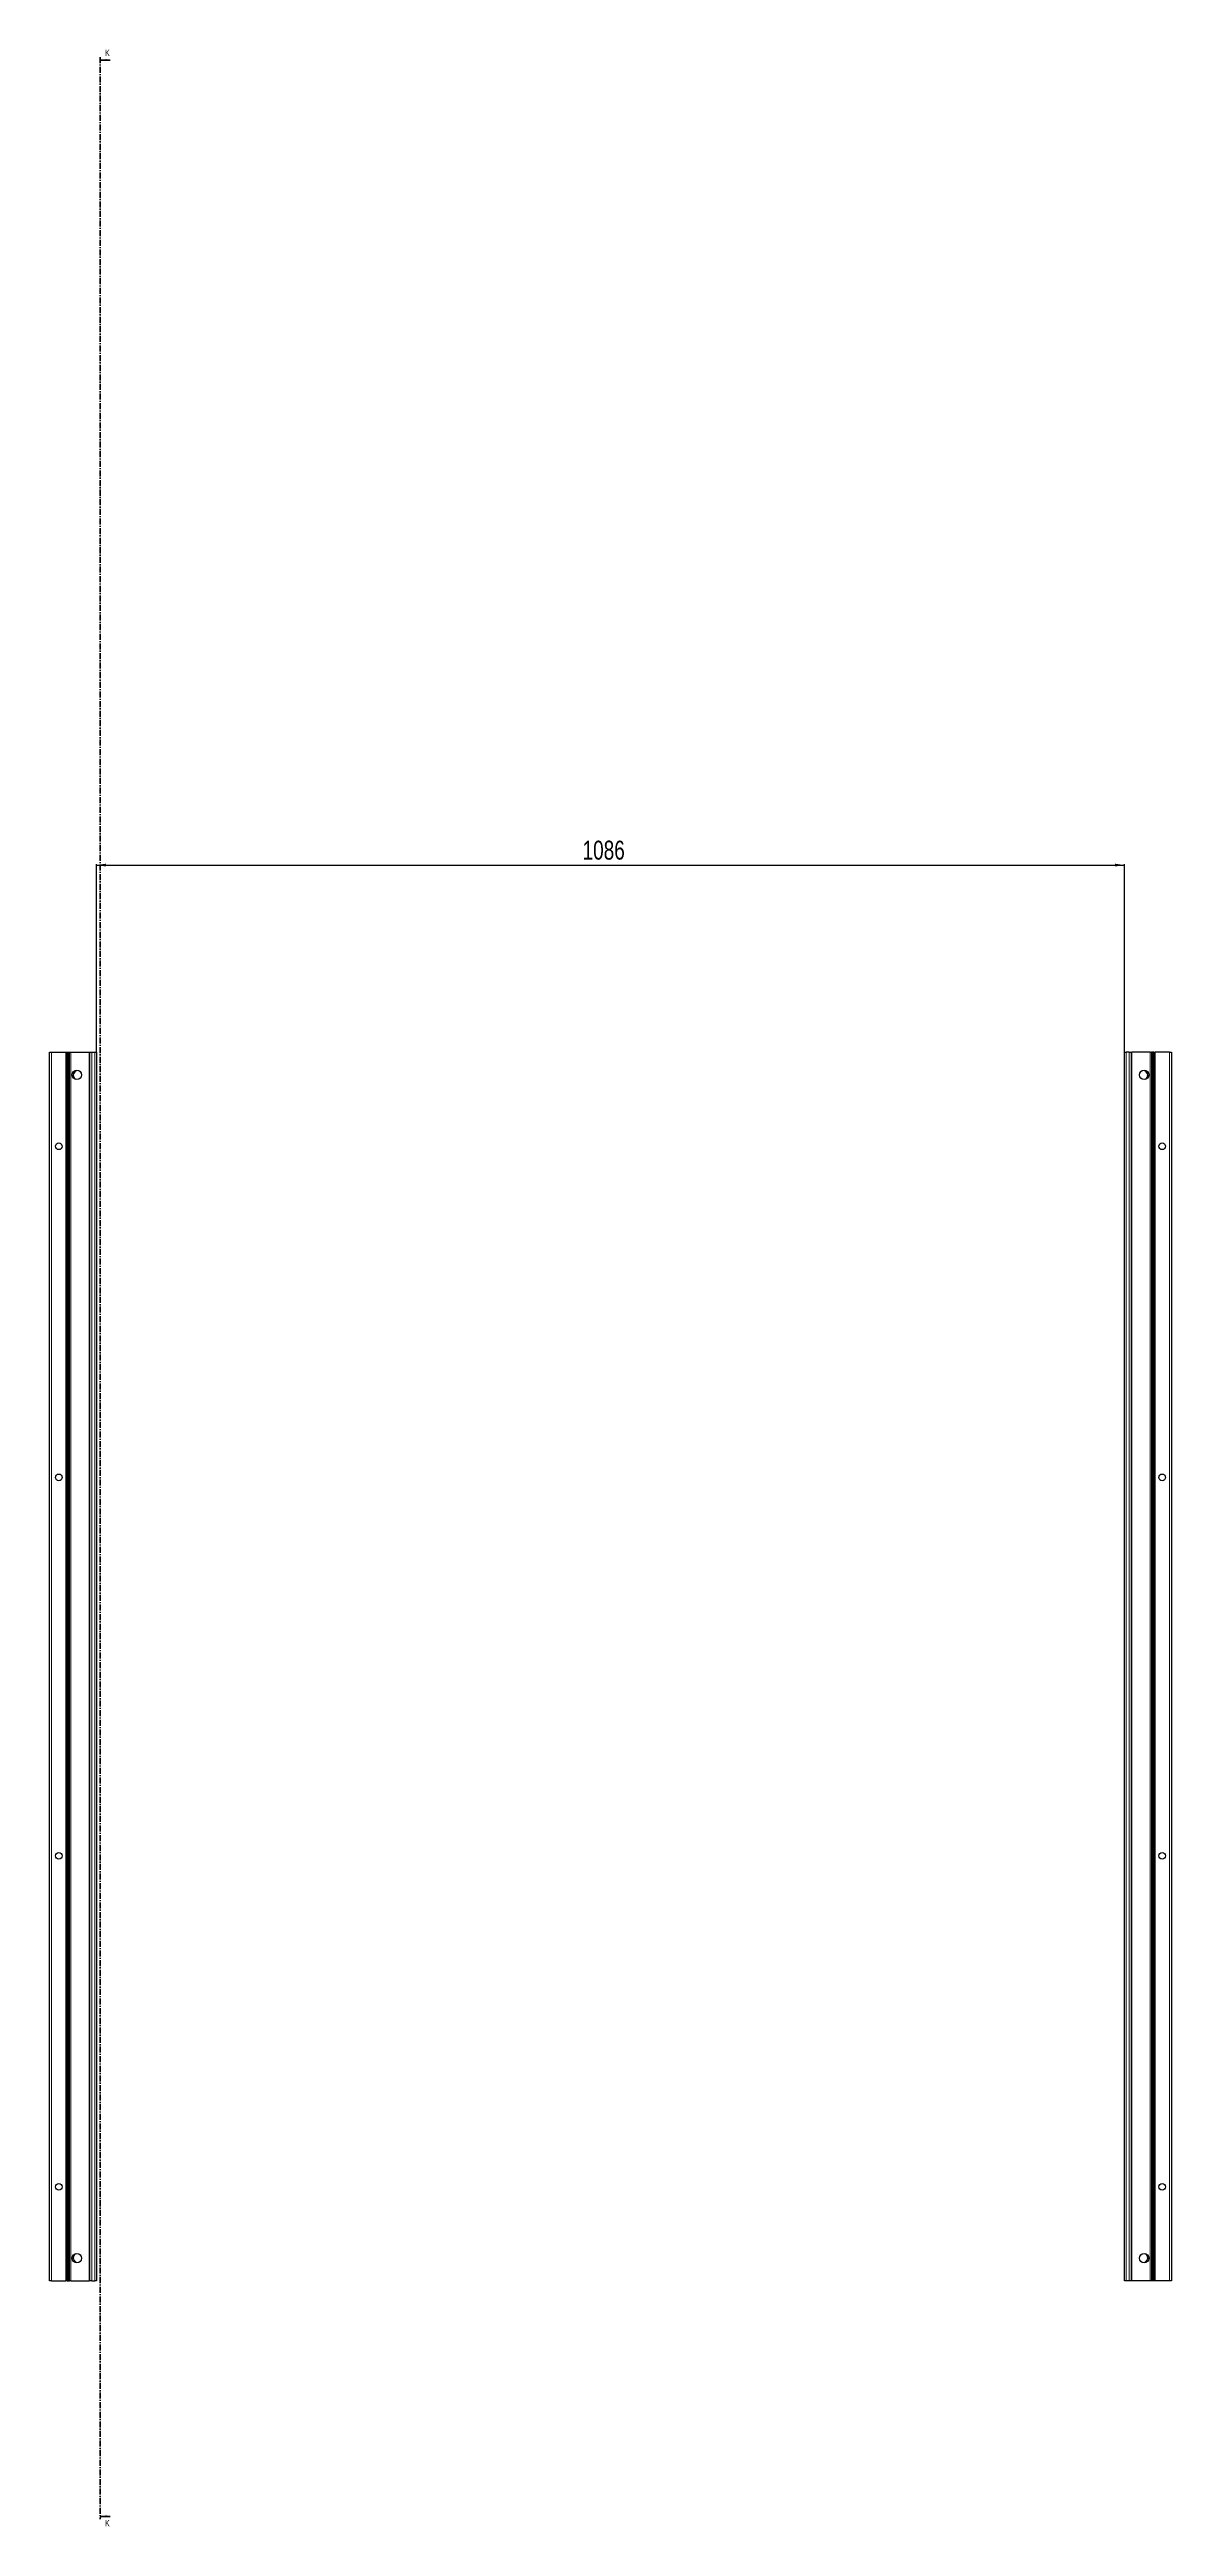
# Model space of a CAD drawing. Header units: millimetres. Extents: x -199 to 4394, y -2447 to 1507.
# Drawn here: x 1677 to 2863, y -1111 to 1507 of the extents above; entities that cross this region are included whole.
import ezdxf

# ---------------------------------------------------------------- set-up
doc = ezdxf.new("R2010")
doc.units = ezdxf.units.MM
doc.linetypes.add('CENTER', pattern=[10.16, 6.35, -1.27, 1.27, -1.27])
doc.layers.add('FORMAT', color=7, linetype='Continuous')
doc.styles.add('SLDTEXTSTYLE0', font='TXT', dxfattribs={"width": 0.75})
doc.dimstyles.new('SLDDIMSTYLE0', dxfattribs={"dimtxt": 20, "dimasz": 10, "dimexe": 0, "dimexo": 0.0625, "dimgap": 5, "dimtad": 2, "dimdec": 1, "dimrnd": 1e-09, "dimzin": 12, "dimdsep": 46, "dimtxsty": 'SLDTEXTSTYLE0', "dimsah": 1, "dimcen": 0.09, "dimadec": 0, "dimazin": 3, "dimtfac": 1, "dimtofl": 0, "dimtmove": 0, "dimatfit": 3, "dimfxl": 0, "dimfrac": 2, "dimtolj": 1, "dimtzin": 12, "dimarcsym": 0})

# ---------------------------------------------------------------- blocks, each defined once
blk = doc.blocks.new('_D_4')
at = {"layer": 'FORMAT'}
for p, q in [((1727.1, 447.2), (1727.1, 646)), ((1727.1, 645), (2813.1, 645)), ((2813.1, 447.2), (2813.1, 646))]:
    blk.add_line(p, q, dxfattribs=at)
for points in [[(1727.1, 645), (1737.1, 643.5), (1737.1, 646.5)], [(2813.1, 645), (2803.1, 646.5), (2803.1, 643.5)]]:
    blk.add_solid(points, dxfattribs=at)
at = {"layer": 'FORMAT', "insert": (2240.6, 670.8), "char_height": 20, "attachment_point": 1, "style": 'SLDTEXTSTYLE0'}
blk.add_mtext('1086', dxfattribs=at)

msp = doc.modelspace()

# ---------------------------------------------------------------- linework, layer by layer
at = {"color": 7, "linetype": 'CENTER', "lineweight": 35}
msp.add_line((1730.86, 1499.09), (1730.86, -1103.67), dxfattribs=at)
at = {"color": 7, "linetype": 'Continuous', "lineweight": 35}
for p, q in [((1741.5, 1496.09), (1730.86, 1496.09)), ((1741.5, -1100.67), (1730.86, -1100.67))]:
    msp.add_line(p, q, dxfattribs=at)
at = {"color": 7, "linetype": 'Continuous', "lineweight": 25}
for p, q in [((1677.43, -851.79), (1677.43, 447.21)), ((1677.43, 447.21), (1679.43, 447.21)), ((1679.43, 447.21), (1694.78, 447.21)), ((1694.78, 447.21), (1695.43, 447.21)), ((1695.43, 423.46), (1695.43, 447.21)), ((1695.43, 447.21), (1696.02, 447.21)), ((1696.02, 447.21), (1697.22, 447.21)), ((1697.22, 447.21), (1697.22, -851.79)), ((1697.22, 447.21), (1697.26, 447.21)), ((1697.26, 447.21), (1697.26, -851.79)), ((1697.26, 447.21), (1698.46, 447.21)), ((1698.46, 447.21), (1699.88, 447.21)), ((1699.88, 447.21), (1719.28, 447.21)), ((1719.28, 447.21), (1719.93, 447.21)), ((1719.93, -851.79), (1719.93, 447.21)), ((1719.93, 447.21), (1721.93, 447.21)), ((1721.93, 447.21), (1725.13, 447.21)), ((1725.13, 447.21), (1727.13, 447.21)), ((1727.13, 447.21), (1727.13, -851.79)), ((2813.13, -851.79), (2813.13, 447.21)), ((2813.13, 447.21), (2815.13, 447.21)), ((2818.33, 447.21), (2815.13, 447.21)), ((2818.33, 447.21), (2820.33, 447.21)), ((2820.33, 447.21), (2820.33, -851.79)), ((2820.33, 447.21), (2820.98, 447.21)), ((2840.38, 447.21), (2820.98, 447.21)), ((2840.38, 447.21), (2841.8, 447.21)), ((2843, 447.21), (2841.8, 447.21)), ((2843, -851.79), (2843, 447.21)), ((2843.04, 447.21), (2843, 447.21)), ((2843.04, -851.79), (2843.04, 447.21)), ((2844.24, 447.21), (2843.04, 447.21)), ((2844.24, 447.21), (2844.83, 447.21)), ((2844.83, 447.21), (2844.83, 423.46)), ((2844.83, 447.21), (2845.48, 447.21)), ((2860.83, 447.21), (2845.48, 447.21)), ((2860.83, 447.21), (2862.83, 447.21)), ((2862.83, 447.21), (2862.83, -851.79)), ((1695.49, 423.35), (1695.43, 423.46)), ((1695.43, 423.46), (1695.43, 421.96)), ((1695.43, 421.96), (1695.49, 422.06)), ((1695.43, 373.46), (1695.43, 421.96)), ((1695.49, 422.06), (1695.49, 423.35)), ((1705.48, 427.73), (1705.48, 428.14)), ((2834.78, 428.14), (2834.78, 427.73)), ((2844.83, 423.46), (2844.77, 423.35)), ((2844.77, 423.35), (2844.77, 422.06)), ((2844.77, 422.06), (2844.83, 421.96)), ((2844.83, 421.96), (2844.83, 423.46)), ((2844.83, 421.96), (2844.83, 373.46)), ((1695.49, 373.35), (1695.43, 373.46)), ((1695.43, 373.46), (1695.43, 371.96)), ((1695.43, 371.96), (1695.49, 372.06)), ((1695.43, 323.46), (1695.43, 371.96)), ((1695.49, 372.06), (1695.49, 373.35)), ((2844.83, 373.46), (2844.77, 373.35)), ((2844.77, 373.35), (2844.77, 372.06)), ((2844.77, 372.06), (2844.83, 371.96)), ((2844.83, 371.96), (2844.83, 373.46)), ((2844.83, 371.96), (2844.83, 323.46)), ((1695.49, 323.35), (1695.43, 323.46)), ((1695.43, 323.46), (1695.43, 321.96)), ((1695.43, 321.96), (1695.49, 322.06)), ((1695.43, 273.46), (1695.43, 321.96)), ((1695.49, 322.06), (1695.49, 323.35)), ((2844.83, 323.46), (2844.77, 323.35)), ((2844.77, 323.35), (2844.77, 322.06)), ((2844.77, 322.06), (2844.83, 321.96)), ((2844.83, 321.96), (2844.83, 323.46)), ((2844.83, 321.96), (2844.83, 273.46)), ((1695.49, 273.35), (1695.43, 273.46)), ((1695.43, 273.46), (1695.43, 271.96)), ((1695.43, 271.96), (1695.49, 272.06)), ((1695.43, 223.46), (1695.43, 271.96)), ((1695.49, 272.06), (1695.49, 273.35)), ((2844.83, 273.46), (2844.77, 273.35)), ((2844.77, 273.35), (2844.77, 272.06)), ((2844.77, 272.06), (2844.83, 271.96)), ((2844.83, 271.96), (2844.83, 273.46)), ((2844.83, 271.96), (2844.83, 223.46)), ((1695.49, 223.35), (1695.43, 223.46)), ((1695.43, 223.46), (1695.43, 221.96)), ((1695.43, 221.96), (1695.49, 222.06)), ((1695.43, 173.46), (1695.43, 221.96)), ((1695.49, 222.06), (1695.49, 223.35)), ((2844.83, 223.46), (2844.77, 223.35)), ((2844.77, 223.35), (2844.77, 222.06)), ((2844.77, 222.06), (2844.83, 221.96)), ((2844.83, 221.96), (2844.83, 223.46)), ((2844.83, 221.96), (2844.83, 173.46)), ((1695.49, 173.35), (1695.43, 173.46)), ((1695.43, 173.46), (1695.43, 171.96)), ((1695.43, 171.96), (1695.49, 172.06)), ((1695.43, 123.46), (1695.43, 171.96)), ((1695.49, 172.06), (1695.49, 173.35)), ((2844.83, 173.46), (2844.77, 173.35)), ((2844.77, 173.35), (2844.77, 172.06)), ((2844.77, 172.06), (2844.83, 171.96)), ((2844.83, 171.96), (2844.83, 173.46)), ((2844.83, 171.96), (2844.83, 123.46)), ((1695.49, 123.35), (1695.43, 123.46)), ((1695.43, 123.46), (1695.43, 121.96)), ((1695.43, 121.96), (1695.49, 122.06)), ((1695.43, 73.46), (1695.43, 121.96)), ((1695.49, 122.06), (1695.49, 123.35)), ((2844.83, 123.46), (2844.77, 123.35)), ((2844.77, 123.35), (2844.77, 122.06)), ((2844.77, 122.06), (2844.83, 121.96)), ((2844.83, 121.96), (2844.83, 123.46)), ((2844.83, 121.96), (2844.83, 73.46)), ((1695.49, 73.35), (1695.43, 73.46)), ((1695.43, 73.46), (1695.43, 71.96)), ((1695.43, 71.96), (1695.49, 72.06)), ((1695.43, 23.46), (1695.43, 71.96)), ((1695.49, 72.06), (1695.49, 73.35)), ((2844.83, 73.46), (2844.77, 73.35)), ((2844.77, 73.35), (2844.77, 72.06)), ((2844.77, 72.06), (2844.83, 71.96)), ((2844.83, 71.96), (2844.83, 73.46)), ((2844.83, 71.96), (2844.83, 23.46)), ((1695.49, 23.35), (1695.43, 23.46)), ((1695.43, 23.46), (1695.43, 21.96)), ((1695.43, 21.96), (1695.49, 22.06)), ((1695.43, -26.54), (1695.43, 21.96)), ((1695.49, 22.06), (1695.49, 23.35)), ((2844.83, 23.46), (2844.77, 23.35)), ((2844.77, 23.35), (2844.77, 22.06)), ((2844.77, 22.06), (2844.83, 21.96)), ((2844.83, 21.96), (2844.83, 23.46)), ((2844.83, 21.96), (2844.83, -26.54)), ((1695.49, -26.65), (1695.43, -26.54)), ((1695.43, -26.54), (1695.43, -28.04)), ((1695.43, -28.04), (1695.49, -27.94)), ((1695.43, -76.54), (1695.43, -28.04)), ((1695.49, -27.94), (1695.49, -26.65)), ((2844.83, -26.54), (2844.77, -26.65)), ((2844.77, -26.65), (2844.77, -27.94)), ((2844.77, -27.94), (2844.83, -28.04)), ((2844.83, -28.04), (2844.83, -26.54)), ((2844.83, -28.04), (2844.83, -76.54)), ((1695.49, -76.65), (1695.43, -76.54)), ((1695.43, -76.54), (1695.43, -78.04)), ((1695.43, -78.04), (1695.49, -77.94)), ((1695.43, -126.54), (1695.43, -78.04)), ((1695.49, -77.94), (1695.49, -76.65)), ((2844.83, -76.54), (2844.77, -76.65)), ((2844.77, -76.65), (2844.77, -77.94)), ((2844.77, -77.94), (2844.83, -78.04)), ((2844.83, -78.04), (2844.83, -76.54)), ((2844.83, -78.04), (2844.83, -126.54)), ((1695.49, -126.65), (1695.43, -126.54)), ((1695.43, -126.54), (1695.43, -128.04)), ((1695.43, -128.04), (1695.49, -127.94)), ((1695.43, -176.54), (1695.43, -128.04)), ((1695.49, -127.94), (1695.49, -126.65)), ((2844.83, -126.54), (2844.77, -126.65)), ((2844.77, -126.65), (2844.77, -127.94)), ((2844.77, -127.94), (2844.83, -128.04)), ((2844.83, -128.04), (2844.83, -126.54)), ((2844.83, -128.04), (2844.83, -176.54)), ((1695.49, -176.65), (1695.43, -176.54)), ((1695.43, -176.54), (1695.43, -178.04)), ((1695.43, -178.04), (1695.49, -177.94)), ((1695.43, -226.54), (1695.43, -178.04)), ((1695.49, -177.94), (1695.49, -176.65)), ((2844.83, -176.54), (2844.77, -176.65)), ((2844.77, -176.65), (2844.77, -177.94)), ((2844.77, -177.94), (2844.83, -178.04)), ((2844.83, -178.04), (2844.83, -176.54)), ((2844.83, -178.04), (2844.83, -226.54)), ((1695.49, -226.65), (1695.43, -226.54)), ((1695.43, -226.54), (1695.43, -228.04)), ((1695.43, -228.04), (1695.49, -227.94)), ((1695.43, -276.54), (1695.43, -228.04)), ((1695.49, -227.94), (1695.49, -226.65)), ((2844.83, -226.54), (2844.77, -226.65)), ((2844.77, -226.65), (2844.77, -227.94)), ((2844.77, -227.94), (2844.83, -228.04)), ((2844.83, -228.04), (2844.83, -226.54)), ((2844.83, -228.04), (2844.83, -276.54)), ((1695.49, -276.65), (1695.43, -276.54)), ((1695.43, -276.54), (1695.43, -278.04)), ((1695.43, -278.04), (1695.49, -277.94)), ((1695.43, -326.54), (1695.43, -278.04)), ((1695.49, -277.94), (1695.49, -276.65)), ((2844.83, -276.54), (2844.77, -276.65)), ((2844.77, -276.65), (2844.77, -277.94)), ((2844.77, -277.94), (2844.83, -278.04)), ((2844.83, -278.04), (2844.83, -276.54)), ((2844.83, -278.04), (2844.83, -326.54)), ((1695.49, -326.65), (1695.43, -326.54)), ((1695.43, -326.54), (1695.43, -328.04)), ((1695.43, -328.04), (1695.49, -327.94)), ((1695.43, -376.54), (1695.43, -328.04)), ((1695.49, -327.94), (1695.49, -326.65)), ((2844.83, -326.54), (2844.77, -326.65)), ((2844.77, -326.65), (2844.77, -327.94)), ((2844.77, -327.94), (2844.83, -328.04)), ((2844.83, -328.04), (2844.83, -326.54)), ((2844.83, -328.04), (2844.83, -376.54)), ((1695.49, -376.65), (1695.43, -376.54)), ((1695.43, -376.54), (1695.43, -378.04)), ((1695.43, -378.04), (1695.49, -377.94)), ((1695.43, -426.54), (1695.43, -378.04)), ((1695.49, -377.94), (1695.49, -376.65)), ((2844.83, -376.54), (2844.77, -376.65)), ((2844.77, -376.65), (2844.77, -377.94)), ((2844.77, -377.94), (2844.83, -378.04)), ((2844.83, -378.04), (2844.83, -376.54)), ((2844.83, -378.04), (2844.83, -426.54)), ((1695.49, -426.65), (1695.43, -426.54)), ((1695.43, -426.54), (1695.43, -428.04)), ((1695.43, -428.04), (1695.49, -427.94)), ((1695.43, -476.54), (1695.43, -428.04)), ((1695.49, -427.94), (1695.49, -426.65)), ((2844.83, -426.54), (2844.77, -426.65)), ((2844.77, -426.65), (2844.77, -427.94)), ((2844.77, -427.94), (2844.83, -428.04)), ((2844.83, -428.04), (2844.83, -426.54)), ((2844.83, -428.04), (2844.83, -476.54)), ((1695.49, -476.65), (1695.43, -476.54)), ((1695.43, -476.54), (1695.43, -478.04)), ((1695.43, -478.04), (1695.49, -477.94)), ((1695.43, -526.54), (1695.43, -478.04)), ((1695.49, -477.94), (1695.49, -476.65)), ((2844.83, -476.54), (2844.77, -476.65)), ((2844.77, -476.65), (2844.77, -477.94)), ((2844.77, -477.94), (2844.83, -478.04)), ((2844.83, -478.04), (2844.83, -476.54)), ((2844.83, -478.04), (2844.83, -526.54)), ((1695.49, -526.65), (1695.43, -526.54)), ((1695.43, -526.54), (1695.43, -528.04)), ((1695.43, -528.04), (1695.49, -527.94)), ((1695.43, -576.54), (1695.43, -528.04)), ((1695.49, -527.94), (1695.49, -526.65)), ((2844.83, -526.54), (2844.77, -526.65)), ((2844.77, -526.65), (2844.77, -527.94)), ((2844.77, -527.94), (2844.83, -528.04)), ((2844.83, -528.04), (2844.83, -526.54)), ((2844.83, -528.04), (2844.83, -576.54)), ((1695.49, -576.65), (1695.43, -576.54)), ((1695.43, -576.54), (1695.43, -578.04)), ((1695.43, -578.04), (1695.49, -577.94)), ((1695.43, -626.54), (1695.43, -578.04)), ((1695.49, -577.94), (1695.49, -576.65)), ((2844.83, -576.54), (2844.77, -576.65)), ((2844.77, -576.65), (2844.77, -577.94)), ((2844.77, -577.94), (2844.83, -578.04)), ((2844.83, -578.04), (2844.83, -576.54)), ((2844.83, -578.04), (2844.83, -626.54)), ((1695.49, -626.65), (1695.43, -626.54)), ((1695.43, -626.54), (1695.43, -628.04)), ((1695.43, -628.04), (1695.49, -627.94)), ((1695.43, -676.54), (1695.43, -628.04)), ((1695.49, -627.94), (1695.49, -626.65)), ((2844.83, -626.54), (2844.77, -626.65)), ((2844.77, -626.65), (2844.77, -627.94)), ((2844.77, -627.94), (2844.83, -628.04)), ((2844.83, -628.04), (2844.83, -626.54)), ((2844.83, -628.04), (2844.83, -676.54)), ((1695.49, -676.65), (1695.43, -676.54)), ((1695.43, -676.54), (1695.43, -678.04)), ((1695.43, -678.04), (1695.49, -677.94)), ((1695.43, -726.54), (1695.43, -678.04)), ((1695.49, -677.94), (1695.49, -676.65)), ((2844.83, -676.54), (2844.77, -676.65)), ((2844.77, -676.65), (2844.77, -677.94)), ((2844.77, -677.94), (2844.83, -678.04)), ((2844.83, -678.04), (2844.83, -676.54)), ((2844.83, -678.04), (2844.83, -726.54)), ((1695.49, -726.65), (1695.43, -726.54)), ((1695.43, -726.54), (1695.43, -728.04)), ((1695.43, -728.04), (1695.49, -727.94)), ((1695.43, -776.54), (1695.43, -728.04)), ((1695.49, -727.94), (1695.49, -726.65)), ((2844.83, -726.54), (2844.77, -726.65)), ((2844.77, -726.65), (2844.77, -727.94)), ((2844.77, -727.94), (2844.83, -728.04)), ((2844.83, -728.04), (2844.83, -726.54)), ((2844.83, -728.04), (2844.83, -776.54)), ((1695.49, -776.65), (1695.43, -776.54)), ((1695.43, -776.54), (1695.43, -778.04)), ((1695.43, -778.04), (1695.49, -777.94)), ((1695.43, -826.54), (1695.43, -778.04)), ((1695.49, -777.94), (1695.49, -776.65)), ((2844.83, -776.54), (2844.77, -776.65)), ((2844.77, -776.65), (2844.77, -777.94)), ((2844.77, -777.94), (2844.83, -778.04)), ((2844.83, -778.04), (2844.83, -776.54)), ((2844.83, -778.04), (2844.83, -826.54)), ((1695.49, -826.65), (1695.43, -826.54)), ((1695.43, -826.54), (1695.43, -828.04)), ((1695.43, -828.04), (1695.49, -827.94)), ((1695.43, -851.79), (1695.43, -828.04)), ((1695.49, -827.94), (1695.49, -826.65)), ((1705.48, -832.73), (1705.48, -832.32)), ((2834.78, -832.32), (2834.78, -832.73)), ((2844.83, -826.54), (2844.77, -826.65)), ((2844.77, -826.65), (2844.77, -827.94)), ((2844.77, -827.94), (2844.83, -828.04)), ((2844.83, -828.04), (2844.83, -826.54)), ((2844.83, -828.04), (2844.83, -851.79)), ((1679.43, -851.79), (1677.43, -851.79)), ((1679.43, -851.79), (1694.78, -851.79)), ((1695.43, -851.79), (1694.78, -851.79)), ((1696.02, -851.79), (1695.43, -851.79)), ((1696.02, -851.79), (1697.22, -851.79)), ((1697.22, -851.79), (1697.26, -851.79)), ((1697.26, -851.79), (1698.46, -851.79)), ((1699.88, -851.79), (1698.46, -851.79)), ((1699.88, -851.79), (1719.28, -851.79)), ((1719.93, -851.79), (1719.28, -851.79)), ((1721.93, -851.79), (1719.93, -851.79)), ((1721.93, -851.79), (1725.13, -851.79)), ((1727.13, -851.79), (1725.13, -851.79)), ((2815.13, -851.79), (2813.13, -851.79)), ((2818.33, -851.79), (2815.13, -851.79)), ((2820.33, -851.79), (2818.33, -851.79)), ((2820.98, -851.79), (2820.33, -851.79)), ((2840.38, -851.79), (2820.98, -851.79)), ((2841.8, -851.79), (2840.38, -851.79)), ((2843, -851.79), (2841.8, -851.79)), ((2843.04, -851.79), (2843, -851.79)), ((2844.24, -851.79), (2843.04, -851.79)), ((2844.83, -851.79), (2844.24, -851.79)), ((2845.48, -851.79), (2844.83, -851.79)), ((2860.83, -851.79), (2845.48, -851.79)), ((2862.83, -851.79), (2860.83, -851.79))]:
    msp.add_line(p, q, dxfattribs=at)
at = {"color": 8, "linetype": 'Continuous', "lineweight": 18}
for p, q in [((1679.43, 447.21), (1679.43, -851.79)), ((1694.78, -851.79), (1694.78, 447.21)), ((1696.02, 447.21), (1696.02, -851.79)), ((1698.46, -851.79), (1698.46, 447.21)), ((1699.88, 447.21), (1699.88, -851.79)), ((1719.28, -851.79), (1719.28, 447.21)), ((1721.93, 447.21), (1721.93, -851.79)), ((1725.13, -851.79), (1725.13, 447.21)), ((2815.13, 447.21), (2815.13, -851.79)), ((2818.33, -851.79), (2818.33, 447.21)), ((2820.98, 447.21), (2820.98, -851.79)), ((2840.38, -851.79), (2840.38, 447.21)), ((2841.8, 447.21), (2841.8, -851.79)), ((2844.24, -851.79), (2844.24, 447.21)), ((2845.48, 447.21), (2845.48, -851.79)), ((2860.83, -851.79), (2860.83, 447.21))]:
    msp.add_line(p, q, dxfattribs=at)
at = {"color": 7, "linetype": 'Continuous', "lineweight": 25}
for centre, radius in [((1706.28, 423.21), 5), ((2833.98, 423.21), 5), ((1687.33, 347.71), 3.5), ((2852.93, 347.71), 3.5), ((1687.33, -2.29), 3.5), ((2852.93, -2.29), 3.5), ((1687.33, -402.29), 3.5), ((2852.93, -402.29), 3.5), ((1687.33, -752.29), 3.5), ((2852.93, -752.29), 3.5), ((1706.28, -827.79), 5), ((2833.98, -827.79), 5)]:
    msp.add_circle(centre, radius, dxfattribs=at)
for centre, radius, start, end in [((1707.78, 422.71), 5.25, 119.14074, 233.81086), ((1704.98, 427.73), 0.5, 299.14074, 0), ((2835.28, 427.73), 0.5, 180, 240.85926), ((2832.48, 422.71), 5.25, 306.18907, 60.85926), ((1707.78, -827.29), 5.25, 126.18914, 240.85926), ((1704.98, -832.32), 0.5, 0, 60.85926), ((2835.28, -832.32), 0.5, 119.14074, 180), ((2832.48, -827.29), 5.25, 299.14074, 53.81075)]:
    msp.add_arc(centre, radius, start, end, dxfattribs=at)
at = {"color": 7, "linetype": 'Continuous', "lineweight": 35}
for points in [[(1730.86, 1496.09), (1737.86, 1494.97), (1737.86, 1497.21)], [(1730.86, -1100.67), (1737.86, -1101.79), (1737.86, -1099.55)]]:
    msp.add_solid(points, dxfattribs=at)

# ---------------------------------------------------------------- texts
at = {"color": 7, "linetype": 'Continuous', "char_height": 7, "attachment_point": 1, "style": 'SLDTEXTSTYLE0'}
for insert in [(1735.98, 1507.18), (1735.98, -1104.37)]:
    msp.add_mtext('K', dxfattribs=dict(at, insert=insert))

# ---------------------------------------------------------------- dimensions: what is measured, and where the dimension line sits
at = {"layer": 'FORMAT'}
dim = msp.add_linear_dim(base=(2813.13, 645), p1=(1727.13, 447.21), p2=(2813.13, 447.21), angle=0, dimstyle='SLDDIMSTYLE0', dxfattribs=at)
dim.commit()
dim.dimension.update_dxf_attribs({"geometry": '_D_4', "text_midpoint": (2270.13, 645), "dimtype": 160})

doc.saveas('drawing.dxf')
